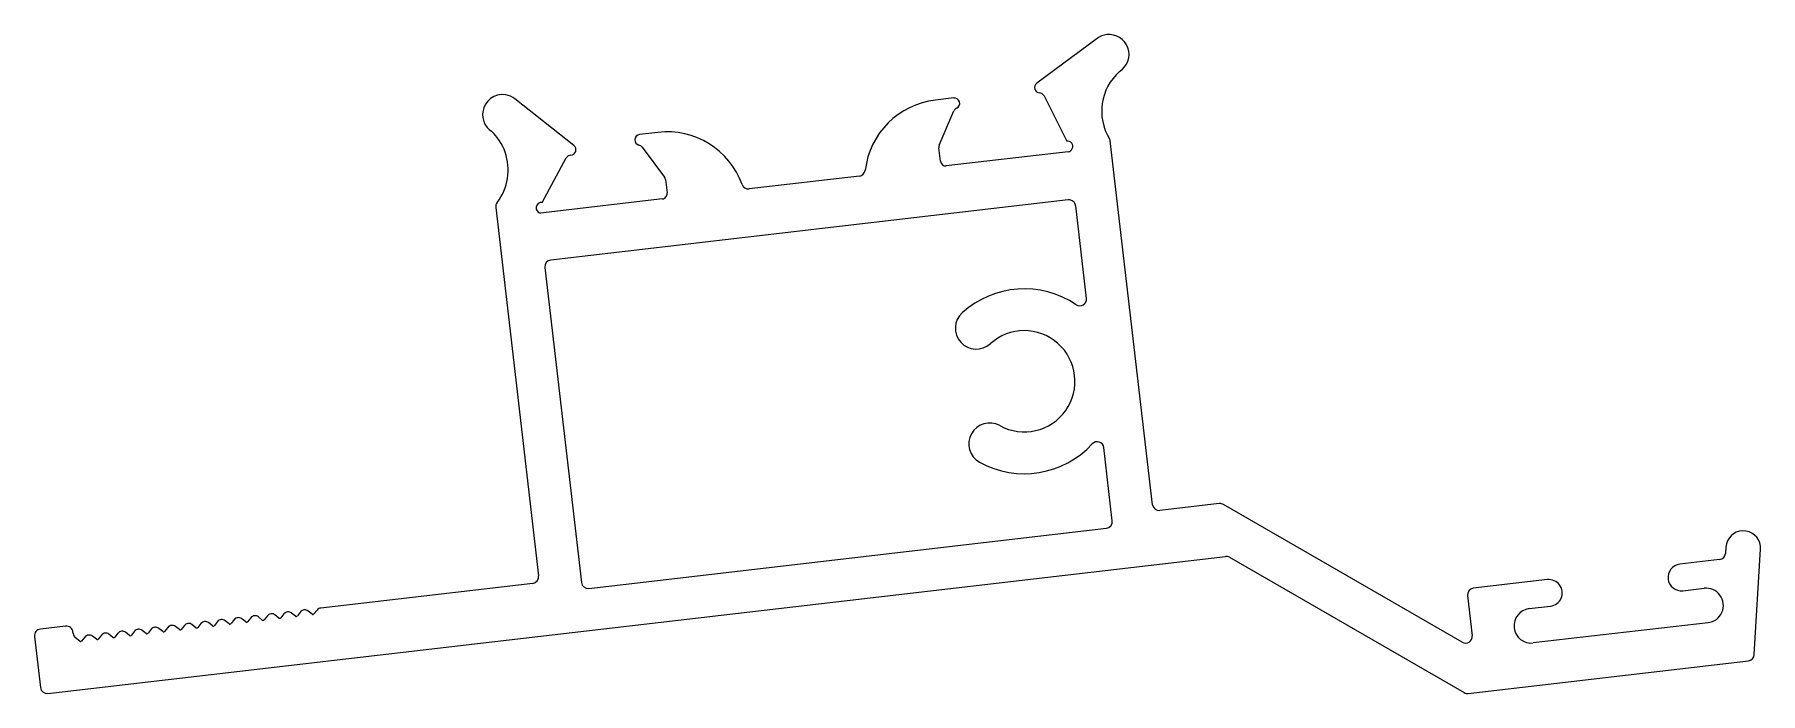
# Model space of a CAD drawing. Extents: x -31.1 to 33.7, y 2.4 to 27.1.
import ezdxf

# ---------------------------------------------------------------- set-up
doc = ezdxf.new("R2010")
doc.units = 0
doc.layers.get('0').update_dxf_attribs({"linetype": 'CONTINUOUS'})

msp = doc.modelspace()

# ---------------------------------------------------------------- linework, layer by layer
for p, q in [((8.812, 26.972), (6.546, 25.287)), ((-10.819, 22.948), (-13.032, 24.7)), ((3.433, 24.736), (2.745, 24.656)), ((6.822, 24.815), (7.675, 23.115)), ((2.887, 22.968), (3.442, 24.253)), ((-7.672, 23.444), (-8.36, 23.364)), ((-8.258, 22.892), (-7.423, 21.768)), ((2.93, 22.362), (2.872, 22.864)), ((7.721, 22.718), (3.152, 22.186)), ((10.894, 9.467), (9.305, 23.123)), ((-12.012, 20.811), (-11.108, 22.485)), ((-7.384, 21.671), (-7.326, 21.169)), ((-0.108, 21.807), (-4.242, 21.326)), ((-7.501, 20.947), (-12.07, 20.415)), ((7.731, 20.907), (-11.692, 18.647)), ((-13.755, 20.629), (-12.145, 6.79)), ((8.412, 17.212), (8.008, 20.687)), ((-11.911, 18.37), (-10.536, 6.545)), ((9.383, 8.862), (9.064, 11.609)), ((13.398, 9.506), (11.171, 9.247)), ((22.511, 4.3), (13.552, 9.474)), ((-10.259, 6.325), (9.164, 8.585)), ((32.406, 7.873), (32.392, 7.637)), ((33.471, 3.836), (33.704, 7.797)), ((-30.559, 2.383), (13.631, 7.524)), ((13.785, 7.492), (22.583, 2.411)), ((32.171, 7.403), (30.677, 7.229)), ((-12.364, 6.513), (-20.32, 5.587)), ((25.71, 6.652), (22.929, 6.328)), ((22.71, 6.051), (22.885, 4.546)), ((30.792, 6.236), (31.587, 6.328)), ((-23.135, 5.065), (-23.284, 5.183)), ((-22.947, 5.222), (-23.065, 5.073)), ((-22.513, 5.137), (-22.662, 5.255)), ((-22.324, 5.294), (-22.442, 5.145)), ((-21.89, 5.21), (-22.039, 5.328)), ((-21.702, 5.367), (-21.82, 5.218)), ((-21.267, 5.282), (-21.416, 5.4)), ((-21.079, 5.439), (-21.197, 5.29)), ((-20.644, 5.355), (-20.794, 5.473)), ((-20.456, 5.512), (-20.574, 5.363)), ((25.031, 5.566), (25.826, 5.658)), ((-29.896, 4.906), (-30.84, 4.797)), ((-29.613, 4.633), (-29.619, 4.687)), ((-28.552, 4.57), (-28.67, 4.421)), ((-28.117, 4.485), (-28.266, 4.603)), ((-27.929, 4.642), (-28.047, 4.493)), ((-27.494, 4.558), (-27.643, 4.676)), ((-27.306, 4.715), (-27.424, 4.566)), ((-26.872, 4.63), (-27.021, 4.748)), ((-26.683, 4.787), (-26.801, 4.638)), ((-26.249, 4.703), (-26.398, 4.821)), ((-26.061, 4.86), (-26.179, 4.711)), ((-25.626, 4.775), (-25.775, 4.893)), ((-25.438, 4.932), (-25.556, 4.783)), ((-25.003, 4.847), (-25.153, 4.965)), ((-24.815, 5.005), (-24.933, 4.856)), ((-24.381, 4.92), (-24.53, 5.038)), ((-24.193, 5.077), (-24.311, 4.928)), ((-23.758, 4.992), (-23.907, 5.11)), ((-23.57, 5.15), (-23.688, 5)), ((31.737, 5.037), (25.181, 4.275)), ((-31.059, 4.519), (-30.836, 2.602)), ((-29.362, 4.34), (-29.518, 4.463)), ((-29.174, 4.498), (-29.292, 4.348)), ((-28.74, 4.413), (-28.889, 4.531)), ((22.737, 2.379), (33.25, 3.602))]:
    msp.add_line(p, q)
for centre, radius, start, end in [((9.259, 26.37), 0.75, 96.63566, 126.63567), ((9.259, 26.37), 0.75, 301.61065, 96.63566), ((6.666, 25.127), 0.2, 126.63565, 266.37276), ((10.984, 24.239), 2, 131.74814, 211.23254), ((-13.498, 24.112), 0.75, 81.63566, 171.63566), ((-13.498, 24.112), 0.75, 51.63565, 81.63566), ((3.091, 21.676), 3, 96.63566, 173.29325), ((3.456, 24.537), 0.2, 295.3982, 96.63566), ((6.64, 24.724), 0.203, 26.63564, 86.37276), ((-13.498, 24.112), 0.75, 171.63566, 236.66068), ((3.629, 24.173), 0.203, 115.3982, 156.63564), ((-15.286, 22.034), 2, 19.47797, 46.52319), ((-8.337, 23.165), 0.2, 96.63566, 257.87313), ((-7.325, 20.464), 3, 19.97806, 96.6356), ((-15.286, 22.034), 2, 322.27042, 19.47797), ((-10.943, 22.791), 0.2, 271.89856, 51.63568), ((-8.421, 22.771), 0.203, 36.63568, 77.87313), ((3.073, 22.887), 0.203, 156.63564, 186.63566), ((7.698, 22.916), 0.2, 276.63566, 96.63569), ((9.06, 23.072), 0.25, 6.63566, 31.23254), ((-10.93, 22.388), 0.203, 91.89856, 151.63568), ((-0.137, 22.055), 0.25, 276.63566, 353.29325), ((3.129, 22.385), 0.2, 186.63566, 276.63566), ((-7.586, 21.647), 0.203, 6.63566, 36.63568), ((-4.271, 21.574), 0.25, 199.97816, 276.6357), ((-13.506, 20.657), 0.25, 142.27042, 186.63566), ((-12.041, 20.613), 0.2, 81.63566, 261.63566), ((-7.524, 21.145), 0.2, 276.63562, 6.6357), ((7.759, 20.658), 0.25, 6.63566, 96.63566), ((-11.663, 18.399), 0.25, 96.63566, 186.63566), ((6.08, 14.101), 3.47, 55.94167, 132.16878), ((8.164, 17.183), 0.25, 235.94167, 6.63566), ((4.278, 16.091), 0.785, 132.16872, 312.16872), ((6.08, 14.101), 1.9, 241.1026, 132.16873), ((4.783, 11.751), 0.785, 61.1026, 241.1026), ((6.08, 14.101), 3.47, 241.10254, 317.32966), ((8.816, 11.58), 0.25, 6.63566, 137.32966), ((11.142, 9.495), 0.25, 186.63566, 276.6169), ((13.427, 9.257), 0.25, 59.99674, 96.6169), ((9.135, 8.833), 0.25, 276.63566, 6.63566), ((33.055, 7.835), 0.65, 6.63566, 176.63565), ((33.055, 7.835), 0.65, 356.63565, 6.63566), ((13.66, 7.275), 0.25, 59.99674, 96.63566), ((30.734, 6.733), 0.5, 96.63566, 276.63566), ((32.143, 7.652), 0.25, 276.63568, 356.63564), ((-12.393, 6.761), 0.25, 276.63566, 6.63566), ((-10.287, 6.573), 0.25, 186.63566, 276.63566), ((25.768, 6.155), 0.5, 276.63566, 96.63566), ((22.958, 6.08), 0.25, 96.63566, 186.63566), ((31.662, 5.683), 0.65, 276.63566, 96.63566), ((-23.41, 5.023), 0.203, 96.63566, 141.63566), ((-23.41, 5.023), 0.203, 51.63566, 96.63566), ((-22.788, 5.096), 0.203, 96.63566, 141.63566), ((-22.788, 5.096), 0.203, 51.63566, 96.63566), ((-22.165, 5.168), 0.203, 96.63566, 141.63566), ((-22.165, 5.168), 0.203, 51.63566, 96.63566), ((-21.859, 5.249), 0.05, 231.63562, 321.6357), ((-21.542, 5.241), 0.203, 96.63566, 141.63566), ((-21.542, 5.241), 0.203, 51.63566, 96.63566), ((-21.236, 5.321), 0.05, 231.63562, 321.6357), ((-20.92, 5.313), 0.203, 96.63566, 141.63566), ((-20.92, 5.313), 0.203, 51.63566, 96.63566), ((-20.613, 5.394), 0.05, 231.63562, 321.6357), ((-20.297, 5.386), 0.203, 96.63566, 141.63566), ((25.106, 4.92), 0.65, 96.63566, 276.63566), ((-30.811, 4.548), 0.25, 96.63562, 186.6357), ((-29.867, 4.658), 0.25, 6.63562, 96.6357), ((-29.36, 4.663), 0.254, 186.63566, 231.63566), ((-29.015, 4.371), 0.203, 96.63566, 141.63566), ((-29.015, 4.371), 0.203, 51.63566, 96.63566), ((-28.392, 4.444), 0.203, 96.63566, 141.63566), ((-28.392, 4.444), 0.203, 51.63566, 96.63566), ((-27.769, 4.516), 0.203, 96.63566, 141.63566), ((-27.769, 4.516), 0.203, 51.63566, 96.63566), ((-27.463, 4.597), 0.05, 231.63562, 321.6357), ((-27.147, 4.589), 0.203, 96.63566, 141.63566), ((-27.147, 4.589), 0.203, 51.63566, 96.63566), ((-26.841, 4.669), 0.05, 231.63562, 321.6357), ((-26.524, 4.661), 0.203, 96.63566, 141.63566), ((-26.524, 4.661), 0.203, 51.63566, 96.63566), ((-26.218, 4.742), 0.05, 231.63562, 321.6357), ((-25.901, 4.734), 0.203, 96.63566, 141.63566), ((-25.901, 4.734), 0.203, 51.63566, 96.63566), ((-25.595, 4.814), 0.05, 231.63562, 321.6357), ((-25.279, 4.806), 0.203, 96.63566, 141.63566), ((-25.279, 4.806), 0.203, 51.63566, 96.63566), ((-24.972, 4.887), 0.05, 231.63562, 321.6357), ((-24.656, 4.879), 0.203, 96.63566, 141.63566), ((-24.656, 4.879), 0.203, 51.63566, 96.63566), ((-24.35, 4.959), 0.05, 231.63562, 321.6357), ((-24.033, 4.951), 0.203, 96.63566, 141.63566), ((-24.033, 4.951), 0.203, 51.63566, 96.63566), ((-23.727, 5.032), 0.05, 231.63562, 321.6357), ((-23.104, 5.104), 0.05, 231.63562, 321.6357), ((-22.482, 5.176), 0.05, 231.63562, 321.6357), ((22.636, 4.517), 0.25, 239.99674, 6.63566), ((-29.331, 4.38), 0.05, 231.63562, 321.6357), ((-28.709, 4.452), 0.05, 231.63562, 321.6357), ((-28.086, 4.524), 0.05, 231.63562, 321.6357), ((33.221, 3.851), 0.25, 276.63568, 356.63564), ((-30.588, 2.631), 0.25, 186.63566, 276.6169), ((22.708, 2.628), 0.25, 239.99674, 276.63566)]:
    msp.add_arc(centre, radius, start, end)

doc.saveas('drawing.dxf')
